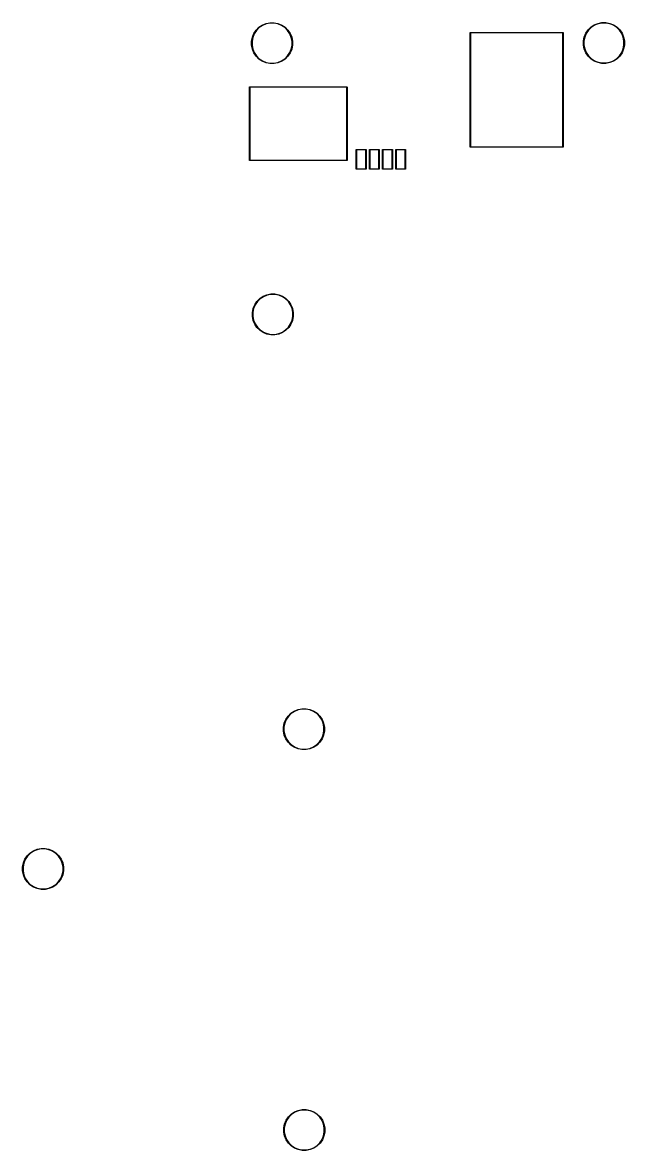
# Model space of a CAD drawing. Extents: x 105 to 288, y -211 to -38.
# Drawn here: x 105.4 to 197.5, y -210.6 to -37.9 of the extents above; entities that cross this region are included whole.
import ezdxf

# ---------------------------------------------------------------- set-up
doc = ezdxf.new("R2010")
doc.units = 0
doc.layers.add('BLACK', color=7, linetype='CONTINUOUS')

msp = doc.modelspace()

# ---------------------------------------------------------------- linework, layer by layer
at = {"layer": 'BLACK', "linetype": 'CONTINUOUS'}
for p, q in [((142.622, -38.013), (143.227, -37.8928)), ((143.234, -37.9624), (142.643, -38.08)), ((143.227, -37.8928), (143.844, -37.8928)), ((143.837, -37.9624), (143.234, -37.9624)), ((144.428, -38.08), (143.837, -37.9624)), ((143.844, -37.8928), (144.448, -38.013)), ((192.853, -38.222), (193.422, -37.986)), ((193.422, -37.986), (194.027, -37.8657)), ((194.034, -37.9354), (193.443, -38.053)), ((194.027, -37.8657), (194.644, -37.8657)), ((194.637, -37.9354), (194.034, -37.9354)), ((195.228, -38.053), (194.637, -37.9354)), ((194.644, -37.8657), (195.248, -37.986)), ((195.248, -37.986), (195.818, -38.222)), ((140.526, -40.1097), (140.762, -39.5401)), ((140.823, -39.5731), (140.593, -40.13)), ((140.762, -39.5401), (141.104, -39.0274)), ((141.158, -39.0719), (140.823, -39.5731)), ((141.104, -39.0274), (141.54, -38.5915)), ((141.585, -38.6456), (141.158, -39.0719)), ((141.54, -38.5915), (142.053, -38.249)), ((142.086, -38.3107), (141.585, -38.6456)), ((142.053, -38.249), (142.622, -38.013)), ((142.643, -38.08), (142.086, -38.3107)), ((144.985, -38.3107), (144.428, -38.08)), ((144.448, -38.013), (145.018, -38.249)), ((145.486, -38.6456), (144.985, -38.3107)), ((145.018, -38.249), (145.531, -38.5915)), ((145.912, -39.0719), (145.486, -38.6456)), ((145.531, -38.5915), (145.967, -39.0274)), ((146.247, -39.5731), (145.912, -39.0719)), ((145.967, -39.0274), (146.309, -39.5401)), ((146.478, -40.13), (146.247, -39.5731)), ((146.309, -39.5401), (146.545, -40.1097)), ((173.847, -39.4221), (173.849, -39.4174)), ((173.847, -39.427), (173.847, -39.4221)), ((173.847, -39.4282), (173.847, -39.427)), ((173.847, -56.9258), (173.847, -39.4282)), ((173.849, -39.4174), (173.851, -39.4131)), ((173.851, -39.4131), (173.854, -39.4093)), ((173.854, -39.4093), (173.858, -39.4061)), ((173.858, -39.4061), (173.862, -39.4038)), ((173.862, -39.4038), (173.867, -39.4024)), ((173.867, -39.4024), (173.871, -39.402)), ((173.871, -39.402), (173.872, -39.4019)), ((173.871, -39.402), (173.871, -39.402)), ((173.872, -39.4019), (173.873, -39.402)), ((173.873, -39.402), (188.071, -39.402)), ((173.897, -39.452), (173.897, -56.902)), ((188.047, -39.452), (173.897, -39.452)), ((188.047, -56.902), (188.047, -39.452)), ((188.071, -39.402), (188.072, -39.4019)), ((188.072, -39.4019), (188.073, -39.402)), ((188.073, -39.402), (188.073, -39.402)), ((188.073, -39.402), (188.077, -39.4024)), ((188.077, -39.4024), (188.081, -39.4038)), ((188.081, -39.4038), (188.086, -39.4061)), ((188.086, -39.4061), (188.09, -39.4093)), ((188.09, -39.4093), (188.093, -39.4131)), ((188.093, -39.4131), (188.095, -39.4174)), ((188.095, -39.4174), (188.096, -39.4221)), ((188.096, -39.4221), (188.097, -39.427)), ((188.097, -39.427), (188.097, -39.4282)), ((188.097, -39.4282), (188.097, -56.9258)), ((191.326, -40.0827), (191.562, -39.5131)), ((191.623, -39.5461), (191.393, -40.103)), ((191.562, -39.5131), (191.904, -39.0004)), ((191.958, -39.0448), (191.623, -39.5461)), ((191.904, -39.0004), (192.34, -38.5645)), ((192.385, -38.6186), (191.958, -39.0448)), ((192.34, -38.5645), (192.853, -38.222)), ((192.886, -38.2837), (192.385, -38.6186)), ((193.443, -38.053), (192.886, -38.2837)), ((195.785, -38.2837), (195.228, -38.053)), ((196.286, -38.6186), (195.785, -38.2837)), ((195.818, -38.222), (196.331, -38.5645)), ((196.712, -39.0448), (196.286, -38.6186)), ((196.331, -38.5645), (196.767, -39.0004)), ((197.047, -39.5461), (196.712, -39.0448)), ((196.767, -39.0004), (197.109, -39.5131)), ((197.278, -40.103), (197.047, -39.5461)), ((197.109, -39.5131), (197.345, -40.0827)), ((140.406, -40.7143), (140.526, -40.1097)), ((140.406, -41.3309), (140.406, -40.7143)), ((140.526, -41.9356), (140.406, -41.3309)), ((140.593, -40.13), (140.475, -40.7212)), ((140.475, -40.7212), (140.475, -41.324)), ((140.475, -41.324), (140.593, -41.9152)), ((146.596, -40.7212), (146.478, -40.13)), ((146.478, -41.9152), (146.596, -41.324)), ((146.545, -40.1097), (146.665, -40.7143)), ((146.665, -41.3309), (146.545, -41.9356)), ((146.596, -41.324), (146.596, -40.7212)), ((146.665, -40.7143), (146.665, -41.3309)), ((191.206, -40.6873), (191.326, -40.0827)), ((191.206, -41.3039), (191.206, -40.6873)), ((191.326, -41.9085), (191.206, -41.3039)), ((191.393, -40.103), (191.275, -40.6942)), ((191.275, -40.6942), (191.275, -41.297)), ((191.275, -41.297), (191.393, -41.8882)), ((197.396, -40.6942), (197.278, -40.103)), ((197.278, -41.8882), (197.396, -41.297)), ((197.345, -40.0827), (197.465, -40.6873)), ((197.465, -41.3039), (197.345, -41.9085)), ((197.396, -41.297), (197.396, -40.6942)), ((197.465, -40.6873), (197.465, -41.3039)), ((140.762, -42.5052), (140.526, -41.9356)), ((140.593, -41.9152), (140.823, -42.4722)), ((141.104, -43.0178), (140.762, -42.5052)), ((140.823, -42.4722), (141.158, -42.9734)), ((141.54, -43.4537), (141.104, -43.0178)), ((141.158, -42.9734), (141.585, -43.3996)), ((145.486, -43.3996), (145.912, -42.9734)), ((145.967, -43.0178), (145.531, -43.4537)), ((145.912, -42.9734), (146.247, -42.4722)), ((146.309, -42.5052), (145.967, -43.0178)), ((146.247, -42.4722), (146.478, -41.9152)), ((146.545, -41.9356), (146.309, -42.5052)), ((191.562, -42.4781), (191.326, -41.9085)), ((191.393, -41.8882), (191.623, -42.4451)), ((191.904, -42.9908), (191.562, -42.4781)), ((191.623, -42.4451), (191.958, -42.9464)), ((192.34, -43.4267), (191.904, -42.9908)), ((191.958, -42.9464), (192.385, -43.3726)), ((196.286, -43.3726), (196.712, -42.9464)), ((196.767, -42.9908), (196.331, -43.4267)), ((196.712, -42.9464), (197.047, -42.4451)), ((197.109, -42.4781), (196.767, -42.9908)), ((197.047, -42.4451), (197.278, -41.8882)), ((197.345, -41.9085), (197.109, -42.4781)), ((142.053, -43.7963), (141.54, -43.4537)), ((141.585, -43.3996), (142.086, -43.7345)), ((142.622, -44.0322), (142.053, -43.7963)), ((142.086, -43.7345), (142.643, -43.9652)), ((143.227, -44.1525), (142.622, -44.0322)), ((142.643, -43.9652), (143.234, -44.0828)), ((143.844, -44.1525), (143.227, -44.1525)), ((143.234, -44.0828), (143.837, -44.0828)), ((143.837, -44.0828), (144.428, -43.9652)), ((144.448, -44.0322), (143.844, -44.1525)), ((144.428, -43.9652), (144.985, -43.7345)), ((145.018, -43.7963), (144.448, -44.0322)), ((144.985, -43.7345), (145.486, -43.3996)), ((145.531, -43.4537), (145.018, -43.7963)), ((192.853, -43.7692), (192.34, -43.4267)), ((192.385, -43.3726), (192.886, -43.7075)), ((193.422, -44.0052), (192.853, -43.7692)), ((192.886, -43.7075), (193.443, -43.9382)), ((194.027, -44.1255), (193.422, -44.0052)), ((193.443, -43.9382), (194.034, -44.0558)), ((194.644, -44.1255), (194.027, -44.1255)), ((194.034, -44.0558), (194.637, -44.0558)), ((194.637, -44.0558), (195.228, -43.9382)), ((195.248, -44.0052), (194.644, -44.1255)), ((195.228, -43.9382), (195.785, -43.7075)), ((195.818, -43.7692), (195.248, -44.0052)), ((195.785, -43.7075), (196.286, -43.3726)), ((196.331, -43.4267), (195.818, -43.7692)), ((140.069, -47.7451), (140.071, -47.7404)), ((140.069, -47.75), (140.069, -47.7451)), ((140.069, -47.7512), (140.069, -47.75)), ((140.069, -58.9488), (140.069, -47.7512)), ((140.071, -47.7404), (140.073, -47.736)), ((140.073, -47.736), (140.076, -47.7322)), ((140.076, -47.7322), (140.08, -47.7291)), ((140.08, -47.7291), (140.084, -47.7268)), ((140.084, -47.7268), (140.089, -47.7254)), ((140.089, -47.7254), (140.093, -47.725)), ((140.093, -47.725), (140.094, -47.7249)), ((140.094, -47.7249), (140.095, -47.725)), ((140.095, -47.725), (154.993, -47.725)), ((140.119, -47.775), (140.119, -58.925)), ((154.969, -47.775), (140.119, -47.775)), ((154.969, -58.925), (154.969, -47.775)), ((154.993, -47.725), (154.994, -47.7249)), ((154.994, -47.7249), (154.995, -47.725)), ((154.995, -47.725), (154.999, -47.7254)), ((154.999, -47.7254), (155.003, -47.7268)), ((155.003, -47.7268), (155.008, -47.7291)), ((155.008, -47.7291), (155.012, -47.7322)), ((155.012, -47.7322), (155.015, -47.736)), ((155.015, -47.736), (155.017, -47.7404)), ((155.017, -47.7404), (155.018, -47.7451)), ((155.018, -47.7451), (155.019, -47.75)), ((155.019, -47.75), (155.019, -47.7512)), ((155.019, -47.7512), (155.019, -58.9488)), ((173.847, -56.927), (173.847, -56.9258)), ((173.847, -56.9319), (173.847, -56.927)), ((173.849, -56.9366), (173.847, -56.9319)), ((173.851, -56.941), (173.849, -56.9366)), ((173.854, -56.9448), (173.851, -56.941)), ((173.858, -56.9479), (173.854, -56.9448)), ((173.862, -56.9502), (173.858, -56.9479)), ((173.867, -56.9517), (173.862, -56.9502)), ((173.872, -56.9521), (173.867, -56.9517)), ((173.873, -56.952), (173.872, -56.9521)), ((188.071, -56.952), (173.873, -56.952)), ((173.897, -56.902), (188.047, -56.902)), ((188.072, -56.9521), (188.071, -56.952)), ((188.077, -56.9517), (188.072, -56.9521)), ((188.081, -56.9502), (188.077, -56.9517)), ((188.086, -56.9479), (188.081, -56.9502)), ((188.09, -56.9448), (188.086, -56.9479)), ((188.093, -56.941), (188.09, -56.9448)), ((188.095, -56.9366), (188.093, -56.941)), ((188.096, -56.9319), (188.095, -56.9366)), ((188.097, -56.9282), (188.096, -56.9319)), ((188.097, -56.9258), (188.097, -56.927)), ((188.097, -56.927), (188.097, -56.9282)), ((188.097, -56.9282), (188.097, -56.9282)), ((156.42, -57.3108), (156.421, -57.3059)), ((156.42, -57.3121), (156.42, -57.3108)), ((156.42, -60.2696), (156.42, -57.3121)), ((156.421, -57.3059), (156.422, -57.3012)), ((156.422, -57.3012), (156.424, -57.2969)), ((156.424, -57.2969), (156.427, -57.2931)), ((156.427, -57.2931), (156.431, -57.29)), ((156.431, -57.29), (156.436, -57.2876)), ((156.436, -57.2876), (156.44, -57.2862)), ((156.44, -57.2862), (156.444, -57.2858)), ((156.444, -57.2858), (156.445, -57.2857)), ((156.444, -57.2858), (156.444, -57.2858)), ((156.445, -57.2857), (156.446, -57.2858)), ((156.446, -57.2858), (157.904, -57.2858)), ((156.47, -57.3358), (156.47, -60.2458)), ((157.88, -57.3358), (156.47, -57.3358)), ((157.88, -60.2458), (157.88, -57.3358)), ((157.904, -57.2858), (157.905, -57.2857)), ((157.905, -57.2857), (157.906, -57.2858)), ((157.906, -57.2858), (157.906, -57.2858)), ((157.906, -57.2858), (157.91, -57.2862)), ((157.91, -57.2862), (157.915, -57.2876)), ((157.915, -57.2876), (157.919, -57.29)), ((157.919, -57.29), (157.923, -57.2931)), ((157.923, -57.2931), (157.926, -57.2969)), ((157.926, -57.2969), (157.928, -57.3012)), ((157.928, -57.3012), (157.93, -57.3059)), ((157.93, -57.3059), (157.93, -57.3108)), ((157.93, -57.3108), (157.93, -57.3121)), ((157.93, -57.3121), (157.93, -60.2696)), ((158.435, -57.3108), (158.436, -57.3059)), ((158.435, -57.3121), (158.435, -57.3108)), ((158.435, -60.2696), (158.435, -57.3121)), ((158.436, -57.3059), (158.437, -57.3012)), ((158.437, -57.3012), (158.439, -57.2969)), ((158.439, -57.2969), (158.443, -57.2931)), ((158.443, -57.2931), (158.446, -57.29)), ((158.446, -57.29), (158.451, -57.2876)), ((158.451, -57.2876), (158.455, -57.2862)), ((158.455, -57.2862), (158.459, -57.2858)), ((158.459, -57.2858), (158.46, -57.2857)), ((158.459, -57.2858), (158.459, -57.2858)), ((158.46, -57.2857), (158.461, -57.2858)), ((158.461, -57.2858), (159.919, -57.2858)), ((158.485, -57.3358), (158.485, -60.2458)), ((159.895, -57.3358), (158.485, -57.3358)), ((159.895, -60.2458), (159.895, -57.3358)), ((159.919, -57.2858), (159.92, -57.2857)), ((159.92, -57.2857), (159.921, -57.2858)), ((159.921, -57.2858), (159.921, -57.2858)), ((159.921, -57.2858), (159.925, -57.2862)), ((159.925, -57.2862), (159.93, -57.2876)), ((159.93, -57.2876), (159.934, -57.29)), ((159.934, -57.29), (159.938, -57.2931)), ((159.938, -57.2931), (159.941, -57.2969)), ((159.941, -57.2969), (159.943, -57.3012)), ((159.943, -57.3012), (159.945, -57.3059)), ((159.945, -57.3059), (159.945, -57.3108)), ((159.945, -57.3108), (159.945, -57.3121)), ((159.945, -57.3121), (159.945, -60.2696)), ((160.45, -57.3108), (160.451, -57.3059)), ((160.45, -57.3121), (160.45, -57.3108)), ((160.45, -60.2696), (160.45, -57.3121)), ((160.451, -57.3059), (160.452, -57.3012)), ((160.452, -57.3012), (160.454, -57.2969)), ((160.454, -57.2969), (160.458, -57.2931)), ((160.458, -57.2931), (160.461, -57.29)), ((160.461, -57.29), (160.466, -57.2876)), ((160.466, -57.2876), (160.47, -57.2862)), ((160.47, -57.2862), (160.474, -57.2858)), ((160.474, -57.2858), (160.475, -57.2857)), ((160.474, -57.2858), (160.474, -57.2858)), ((160.475, -57.2857), (160.477, -57.2858)), ((160.477, -57.2858), (161.934, -57.2858)), ((160.5, -57.3358), (160.5, -60.2458)), ((161.91, -57.3358), (160.5, -57.3358)), ((161.91, -60.2458), (161.91, -57.3358)), ((161.934, -57.2858), (161.935, -57.2857)), ((161.935, -57.2857), (161.937, -57.2858)), ((161.937, -57.2858), (161.937, -57.2858)), ((161.937, -57.2858), (161.94, -57.2862)), ((161.94, -57.2862), (161.945, -57.2876)), ((161.945, -57.2876), (161.949, -57.29)), ((161.949, -57.29), (161.953, -57.2931)), ((161.953, -57.2931), (161.956, -57.2969)), ((161.956, -57.2969), (161.959, -57.3012)), ((161.959, -57.3012), (161.96, -57.3059)), ((161.96, -57.3059), (161.96, -57.3108)), ((161.96, -57.3108), (161.96, -57.3121)), ((161.96, -57.3121), (161.96, -60.2696)), ((162.465, -57.3108), (162.466, -57.3059)), ((162.465, -57.3121), (162.465, -57.3108)), ((162.465, -60.2696), (162.465, -57.3121)), ((162.466, -57.3059), (162.467, -57.3012)), ((162.467, -57.3012), (162.47, -57.2969)), ((162.47, -57.2969), (162.473, -57.2931)), ((162.473, -57.2931), (162.476, -57.29)), ((162.476, -57.29), (162.481, -57.2876)), ((162.481, -57.2876), (162.485, -57.2862)), ((162.485, -57.2862), (162.489, -57.2858)), ((162.489, -57.2858), (162.49, -57.2857)), ((162.489, -57.2858), (162.489, -57.2858)), ((162.49, -57.2857), (162.492, -57.2858)), ((162.492, -57.2858), (163.949, -57.2858)), ((162.515, -57.3358), (162.515, -60.2458)), ((163.925, -57.3358), (162.515, -57.3358)), ((163.925, -60.2458), (163.925, -57.3358)), ((163.949, -57.2858), (163.95, -57.2857)), ((163.95, -57.2857), (163.952, -57.2858)), ((163.952, -57.2858), (163.952, -57.2858)), ((163.952, -57.2858), (163.955, -57.2862)), ((163.955, -57.2862), (163.96, -57.2876)), ((163.96, -57.2876), (163.964, -57.29)), ((163.964, -57.29), (163.968, -57.2931)), ((163.968, -57.2931), (163.971, -57.2969)), ((163.971, -57.2969), (163.974, -57.3012)), ((163.974, -57.3012), (163.975, -57.3059)), ((163.975, -57.3059), (163.976, -57.3108)), ((163.976, -57.3108), (163.975, -57.3121)), ((163.975, -57.3121), (163.975, -60.2696)), ((140.069, -58.95), (140.069, -58.9488)), ((140.069, -58.9549), (140.069, -58.95)), ((140.071, -58.9596), (140.069, -58.9549)), ((140.073, -58.964), (140.071, -58.9596)), ((140.076, -58.9678), (140.073, -58.964)), ((140.08, -58.9709), (140.076, -58.9678)), ((140.084, -58.9732), (140.08, -58.9709)), ((140.089, -58.9746), (140.084, -58.9732)), ((140.093, -58.975), (140.089, -58.9746)), ((140.094, -58.9751), (140.093, -58.975)), ((140.093, -58.975), (140.093, -58.975)), ((140.095, -58.975), (140.094, -58.9751)), ((154.993, -58.975), (140.095, -58.975)), ((140.119, -58.925), (154.969, -58.925)), ((154.994, -58.9751), (154.993, -58.975)), ((154.995, -58.975), (154.994, -58.9751)), ((154.999, -58.9746), (154.995, -58.975)), ((154.995, -58.975), (154.995, -58.975)), ((155.003, -58.9732), (154.999, -58.9746)), ((155.008, -58.9709), (155.003, -58.9732)), ((155.012, -58.9678), (155.008, -58.9709)), ((155.015, -58.964), (155.012, -58.9678)), ((155.017, -58.9596), (155.015, -58.964)), ((155.018, -58.9549), (155.017, -58.9596)), ((155.019, -58.95), (155.018, -58.9549)), ((155.019, -58.9488), (155.019, -58.95)), ((156.42, -60.2708), (156.42, -60.2696)), ((156.421, -60.2757), (156.42, -60.2708)), ((156.422, -60.2805), (156.421, -60.2757)), ((156.424, -60.2848), (156.422, -60.2805)), ((156.427, -60.2886), (156.424, -60.2848)), ((156.431, -60.2917), (156.427, -60.2886)), ((156.436, -60.294), (156.431, -60.2917)), ((156.44, -60.2955), (156.436, -60.294)), ((156.445, -60.296), (156.44, -60.2955)), ((156.446, -60.2958), (156.445, -60.296)), ((157.904, -60.2958), (156.446, -60.2958)), ((156.47, -60.2458), (157.88, -60.2458)), ((157.905, -60.296), (157.904, -60.2958)), ((157.91, -60.2955), (157.905, -60.296)), ((157.915, -60.294), (157.91, -60.2955)), ((157.919, -60.2917), (157.915, -60.294)), ((157.923, -60.2886), (157.919, -60.2917)), ((157.926, -60.2848), (157.923, -60.2886)), ((157.928, -60.2805), (157.926, -60.2848)), ((157.93, -60.2757), (157.928, -60.2805)), ((157.93, -60.2696), (157.93, -60.2708)), ((157.93, -60.2708), (157.93, -60.2721)), ((157.93, -60.2721), (157.93, -60.2721)), ((157.93, -60.2721), (157.93, -60.2757)), ((158.435, -60.2708), (158.435, -60.2696)), ((158.436, -60.2757), (158.435, -60.2708)), ((158.437, -60.2805), (158.436, -60.2757)), ((158.439, -60.2848), (158.437, -60.2805)), ((158.443, -60.2886), (158.439, -60.2848)), ((158.446, -60.2917), (158.443, -60.2886)), ((158.451, -60.294), (158.446, -60.2917)), ((158.455, -60.2955), (158.451, -60.294)), ((158.46, -60.296), (158.455, -60.2955)), ((158.461, -60.2958), (158.46, -60.296)), ((159.919, -60.2958), (158.461, -60.2958)), ((158.485, -60.2458), (159.895, -60.2458)), ((159.92, -60.296), (159.919, -60.2958)), ((159.925, -60.2955), (159.92, -60.296)), ((159.93, -60.294), (159.925, -60.2955)), ((159.934, -60.2917), (159.93, -60.294)), ((159.938, -60.2886), (159.934, -60.2917)), ((159.941, -60.2848), (159.938, -60.2886)), ((159.943, -60.2805), (159.941, -60.2848)), ((159.945, -60.2757), (159.943, -60.2805)), ((159.945, -60.2696), (159.945, -60.2708)), ((159.945, -60.2708), (159.945, -60.2721)), ((159.945, -60.2721), (159.945, -60.2721)), ((159.945, -60.2721), (159.945, -60.2757)), ((160.45, -60.2708), (160.45, -60.2696)), ((160.451, -60.2757), (160.45, -60.2708)), ((160.452, -60.2805), (160.451, -60.2757)), ((160.454, -60.2848), (160.452, -60.2805)), ((160.458, -60.2886), (160.454, -60.2848)), ((160.461, -60.2917), (160.458, -60.2886)), ((160.466, -60.294), (160.461, -60.2917)), ((160.47, -60.2955), (160.466, -60.294)), ((160.475, -60.296), (160.47, -60.2955)), ((160.477, -60.2958), (160.475, -60.296)), ((161.934, -60.2958), (160.477, -60.2958)), ((160.5, -60.2458), (161.91, -60.2458)), ((161.935, -60.296), (161.934, -60.2958)), ((161.94, -60.2955), (161.935, -60.296)), ((161.945, -60.294), (161.94, -60.2955)), ((161.949, -60.2917), (161.945, -60.294)), ((161.953, -60.2886), (161.949, -60.2917)), ((161.956, -60.2848), (161.953, -60.2886)), ((161.959, -60.2805), (161.956, -60.2848)), ((161.96, -60.2757), (161.959, -60.2805)), ((161.96, -60.2696), (161.96, -60.2708)), ((161.96, -60.2708), (161.96, -60.2721)), ((161.96, -60.2721), (161.96, -60.2721)), ((161.96, -60.2721), (161.96, -60.2757)), ((162.465, -60.2708), (162.465, -60.2696)), ((162.466, -60.2757), (162.465, -60.2708)), ((162.467, -60.2805), (162.466, -60.2757)), ((162.47, -60.2848), (162.467, -60.2805)), ((162.473, -60.2886), (162.47, -60.2848)), ((162.476, -60.2917), (162.473, -60.2886)), ((162.481, -60.294), (162.476, -60.2917)), ((162.485, -60.2955), (162.481, -60.294)), ((162.49, -60.296), (162.485, -60.2955)), ((162.492, -60.2958), (162.49, -60.296)), ((163.949, -60.2958), (162.492, -60.2958)), ((162.515, -60.2458), (163.925, -60.2458)), ((163.95, -60.296), (163.949, -60.2958)), ((163.955, -60.2955), (163.95, -60.296)), ((163.96, -60.294), (163.955, -60.2955)), ((163.964, -60.2917), (163.96, -60.294)), ((163.968, -60.2886), (163.964, -60.2917)), ((163.971, -60.2848), (163.968, -60.2886)), ((163.974, -60.2805), (163.971, -60.2848)), ((163.975, -60.2757), (163.974, -60.2805)), ((163.975, -60.2696), (163.976, -60.2708)), ((163.976, -60.2708), (163.975, -60.2721)), ((163.975, -60.2721), (163.975, -60.2721)), ((163.975, -60.2721), (163.975, -60.2757)), ((142.756, -79.5404), (143.36, -79.4201)), ((143.36, -79.4201), (143.977, -79.4201)), ((143.977, -79.4201), (144.582, -79.5404)), ((140.659, -81.6371), (140.895, -81.0675)), ((140.957, -81.1005), (140.726, -81.6574)), ((140.895, -81.0675), (141.238, -80.5548)), ((141.292, -80.5992), (140.957, -81.1005)), ((141.238, -80.5548), (141.674, -80.1189)), ((141.718, -80.173), (141.292, -80.5992)), ((141.674, -80.1189), (142.186, -79.7764)), ((142.219, -79.8381), (141.718, -80.173)), ((142.186, -79.7764), (142.756, -79.5404)), ((142.776, -79.6074), (142.219, -79.8381)), ((143.367, -79.4898), (142.776, -79.6074)), ((143.97, -79.4898), (143.367, -79.4898)), ((144.561, -79.6074), (143.97, -79.4898)), ((145.118, -79.8381), (144.561, -79.6074)), ((144.582, -79.5404), (145.151, -79.7764)), ((145.62, -80.173), (145.118, -79.8381)), ((145.151, -79.7764), (145.664, -80.1189)), ((146.046, -80.5992), (145.62, -80.173)), ((145.664, -80.1189), (146.1, -80.5548)), ((146.381, -81.1005), (146.046, -80.5992)), ((146.1, -80.5548), (146.442, -81.0675)), ((146.611, -81.6574), (146.381, -81.1005)), ((146.442, -81.0675), (146.678, -81.6371)), ((140.539, -82.2417), (140.659, -81.6371)), ((140.539, -82.8583), (140.539, -82.2417)), ((140.659, -83.4629), (140.539, -82.8583)), ((140.726, -81.6574), (140.609, -82.2486)), ((140.609, -82.2486), (140.609, -82.8514)), ((140.609, -82.8514), (140.726, -83.4426)), ((146.729, -82.2486), (146.611, -81.6574)), ((146.611, -83.4426), (146.729, -82.8514)), ((146.678, -81.6371), (146.799, -82.2417)), ((146.799, -82.8583), (146.678, -83.4629)), ((146.729, -82.8514), (146.729, -82.2486)), ((146.799, -82.2417), (146.799, -82.8583)), ((140.895, -84.0325), (140.659, -83.4629)), ((140.726, -83.4426), (140.957, -83.9995)), ((141.238, -84.5452), (140.895, -84.0325)), ((140.957, -83.9995), (141.292, -84.5008)), ((141.674, -84.9811), (141.238, -84.5452)), ((141.292, -84.5008), (141.718, -84.927)), ((145.62, -84.927), (146.046, -84.5008)), ((146.1, -84.5452), (145.664, -84.9811)), ((146.046, -84.5008), (146.381, -83.9995)), ((146.442, -84.0325), (146.1, -84.5452)), ((146.381, -83.9995), (146.611, -83.4426)), ((146.678, -83.4629), (146.442, -84.0325)), ((142.186, -85.3236), (141.674, -84.9811)), ((141.718, -84.927), (142.219, -85.2619)), ((142.756, -85.5596), (142.186, -85.3236)), ((142.219, -85.2619), (142.776, -85.4926)), ((143.36, -85.6799), (142.756, -85.5596)), ((142.776, -85.4926), (143.367, -85.6102)), ((143.977, -85.6799), (143.36, -85.6799)), ((143.367, -85.6102), (143.97, -85.6102)), ((143.97, -85.6102), (144.561, -85.4926)), ((144.582, -85.5596), (143.977, -85.6799)), ((144.561, -85.4926), (145.118, -85.2619)), ((145.151, -85.3236), (144.582, -85.5596)), ((145.118, -85.2619), (145.62, -84.927)), ((145.664, -84.9811), (145.151, -85.3236)), ((146.436, -143.619), (146.949, -143.276)), ((146.949, -143.276), (147.518, -143.04)), ((147.539, -143.107), (146.982, -143.338)), ((147.518, -143.04), (148.123, -142.92)), ((148.13, -142.99), (147.539, -143.107)), ((148.123, -142.92), (148.74, -142.92)), ((148.733, -142.99), (148.13, -142.99)), ((149.324, -143.107), (148.733, -142.99)), ((148.74, -142.92), (149.344, -143.04)), ((149.881, -143.338), (149.324, -143.107)), ((149.344, -143.04), (149.914, -143.276)), ((149.914, -143.276), (150.426, -143.619)), ((145.422, -145.137), (145.658, -144.567)), ((145.719, -144.6), (145.489, -145.157)), ((145.658, -144.567), (146, -144.055)), ((146.054, -144.099), (145.719, -144.6)), ((146, -144.055), (146.436, -143.619)), ((146.48, -143.673), (146.054, -144.099)), ((146.982, -143.338), (146.48, -143.673)), ((150.382, -143.673), (149.881, -143.338)), ((150.808, -144.099), (150.382, -143.673)), ((150.426, -143.619), (150.862, -144.055)), ((151.143, -144.6), (150.808, -144.099)), ((150.862, -144.055), (151.205, -144.567)), ((151.374, -145.157), (151.143, -144.6)), ((151.205, -144.567), (151.441, -145.137)), ((145.301, -145.742), (145.422, -145.137)), ((145.301, -146.358), (145.301, -145.742)), ((145.422, -146.963), (145.301, -146.358)), ((145.489, -145.157), (145.371, -145.749)), ((145.371, -145.749), (145.371, -146.351)), ((145.371, -146.351), (145.489, -146.943)), ((151.491, -145.749), (151.374, -145.157)), ((151.374, -146.943), (151.491, -146.351)), ((151.441, -145.137), (151.561, -145.742)), ((151.561, -146.358), (151.441, -146.963)), ((151.491, -146.351), (151.491, -145.749)), ((151.561, -145.742), (151.561, -146.358)), ((145.658, -147.533), (145.422, -146.963)), ((145.489, -146.943), (145.719, -147.5)), ((146, -148.045), (145.658, -147.533)), ((145.719, -147.5), (146.054, -148.001)), ((146.436, -148.481), (146, -148.045)), ((146.054, -148.001), (146.48, -148.427)), ((146.949, -148.824), (146.436, -148.481)), ((146.48, -148.427), (146.982, -148.762)), ((149.881, -148.762), (150.382, -148.427)), ((150.426, -148.481), (149.914, -148.824)), ((150.382, -148.427), (150.808, -148.001)), ((150.862, -148.045), (150.426, -148.481)), ((150.808, -148.001), (151.143, -147.5)), ((151.205, -147.533), (150.862, -148.045)), ((151.143, -147.5), (151.374, -146.943)), ((151.441, -146.963), (151.205, -147.533)), ((147.518, -149.06), (146.949, -148.824)), ((146.982, -148.762), (147.539, -148.993)), ((148.123, -149.18), (147.518, -149.06)), ((147.539, -148.993), (148.13, -149.11)), ((148.74, -149.18), (148.123, -149.18)), ((148.13, -149.11), (148.733, -149.11)), ((148.733, -149.11), (149.324, -148.993)), ((149.344, -149.06), (148.74, -149.18)), ((149.324, -148.993), (149.881, -148.762)), ((149.914, -148.824), (149.344, -149.06)), ((105.723, -165.968), (106.066, -165.455)), ((106.12, -165.5), (105.785, -166.001)), ((106.066, -165.455), (106.502, -165.019)), ((106.546, -165.073), (106.12, -165.5)), ((106.502, -165.019), (107.014, -164.677)), ((107.047, -164.738), (106.546, -165.073)), ((107.014, -164.677), (107.584, -164.441)), ((107.604, -164.508), (107.047, -164.738)), ((107.584, -164.441), (108.189, -164.321)), ((108.196, -164.39), (107.604, -164.508)), ((108.189, -164.321), (108.805, -164.321)), ((108.798, -164.39), (108.196, -164.39)), ((109.39, -164.508), (108.798, -164.39)), ((108.805, -164.321), (109.41, -164.441)), ((109.947, -164.738), (109.39, -164.508)), ((109.41, -164.441), (109.98, -164.677)), ((110.448, -165.073), (109.947, -164.738)), ((109.98, -164.677), (110.492, -165.019)), ((110.874, -165.5), (110.448, -165.073)), ((110.492, -165.019), (110.928, -165.455)), ((111.209, -166.001), (110.874, -165.5)), ((110.928, -165.455), (111.271, -165.968)), ((105.367, -167.142), (105.487, -166.537)), ((105.367, -167.759), (105.367, -167.142)), ((105.554, -166.558), (105.437, -167.149)), ((105.437, -167.149), (105.437, -167.752)), ((105.487, -166.537), (105.723, -165.968)), ((105.785, -166.001), (105.554, -166.558)), ((111.44, -166.558), (111.209, -166.001)), ((111.271, -165.968), (111.507, -166.537)), ((111.557, -167.149), (111.44, -166.558)), ((111.507, -166.537), (111.627, -167.142)), ((111.557, -167.752), (111.557, -167.149)), ((111.627, -167.142), (111.627, -167.759)), ((105.487, -168.363), (105.367, -167.759)), ((105.437, -167.752), (105.554, -168.343)), ((105.723, -168.933), (105.487, -168.363)), ((105.554, -168.343), (105.785, -168.9)), ((106.066, -169.446), (105.723, -168.933)), ((105.785, -168.9), (106.12, -169.401)), ((110.874, -169.401), (111.209, -168.9)), ((111.271, -168.933), (110.928, -169.446)), ((111.209, -168.9), (111.44, -168.343)), ((111.507, -168.363), (111.271, -168.933)), ((111.44, -168.343), (111.557, -167.752)), ((111.627, -167.759), (111.507, -168.363)), ((106.502, -169.882), (106.066, -169.446)), ((106.12, -169.401), (106.546, -169.827)), ((107.014, -170.224), (106.502, -169.882)), ((106.546, -169.827), (107.047, -170.162)), ((107.584, -170.46), (107.014, -170.224)), ((107.047, -170.162), (107.604, -170.393)), ((108.189, -170.58), (107.584, -170.46)), ((107.604, -170.393), (108.196, -170.511)), ((108.805, -170.58), (108.189, -170.58)), ((108.196, -170.511), (108.798, -170.511)), ((108.798, -170.511), (109.39, -170.393)), ((109.41, -170.46), (108.805, -170.58)), ((109.39, -170.393), (109.947, -170.162)), ((109.98, -170.224), (109.41, -170.46)), ((109.947, -170.162), (110.448, -169.827)), ((110.492, -169.882), (109.98, -170.224)), ((110.448, -169.827), (110.874, -169.401)), ((110.928, -169.446), (110.492, -169.882)), ((145.701, -205.946), (146.044, -205.433)), ((146.098, -205.477), (145.763, -205.979)), ((146.044, -205.433), (146.48, -204.997)), ((146.524, -205.051), (146.098, -205.477)), ((146.48, -204.997), (146.992, -204.655)), ((147.025, -204.716), (146.524, -205.051)), ((146.992, -204.655), (147.562, -204.419)), ((147.582, -204.486), (147.025, -204.716)), ((147.562, -204.419), (148.167, -204.298)), ((148.173, -204.368), (147.582, -204.486)), ((148.167, -204.298), (148.783, -204.298)), ((148.776, -204.368), (148.173, -204.368)), ((149.367, -204.486), (148.776, -204.368)), ((148.783, -204.298), (149.388, -204.419)), ((149.924, -204.716), (149.367, -204.486)), ((149.388, -204.419), (149.957, -204.655)), ((150.426, -205.051), (149.924, -204.716)), ((149.957, -204.655), (150.47, -204.997)), ((150.852, -205.477), (150.426, -205.051)), ((150.47, -204.997), (150.906, -205.433)), ((151.187, -205.979), (150.852, -205.477)), ((150.906, -205.433), (151.248, -205.946)), ((145.345, -207.12), (145.465, -206.515)), ((145.345, -207.736), (145.345, -207.12)), ((145.532, -206.536), (145.415, -207.127)), ((145.415, -207.127), (145.415, -207.73)), ((145.465, -206.515), (145.701, -205.946)), ((145.763, -205.979), (145.532, -206.536)), ((151.417, -206.536), (151.187, -205.979)), ((151.248, -205.946), (151.484, -206.515)), ((151.535, -207.127), (151.417, -206.536)), ((151.484, -206.515), (151.605, -207.12)), ((151.535, -207.73), (151.535, -207.127)), ((151.605, -207.12), (151.605, -207.736)), ((145.465, -208.341), (145.345, -207.736)), ((145.415, -207.73), (145.532, -208.321)), ((145.701, -208.911), (145.465, -208.341)), ((145.532, -208.321), (145.763, -208.878)), ((146.044, -209.423), (145.701, -208.911)), ((145.763, -208.878), (146.098, -209.379)), ((150.852, -209.379), (151.187, -208.878)), ((151.248, -208.911), (150.906, -209.423)), ((151.187, -208.878), (151.417, -208.321)), ((151.484, -208.341), (151.248, -208.911)), ((151.417, -208.321), (151.535, -207.73)), ((151.605, -207.736), (151.484, -208.341)), ((146.48, -209.859), (146.044, -209.423)), ((146.098, -209.379), (146.524, -209.805)), ((146.992, -210.202), (146.48, -209.859)), ((146.524, -209.805), (147.025, -210.14)), ((147.562, -210.438), (146.992, -210.202)), ((147.025, -210.14), (147.582, -210.371)), ((148.167, -210.558), (147.562, -210.438)), ((147.582, -210.371), (148.173, -210.488)), ((148.783, -210.558), (148.167, -210.558)), ((148.173, -210.488), (148.776, -210.488)), ((148.776, -210.488), (149.367, -210.371)), ((149.388, -210.438), (148.783, -210.558)), ((149.367, -210.371), (149.924, -210.14)), ((149.957, -210.202), (149.388, -210.438)), ((149.924, -210.14), (150.426, -209.805)), ((150.47, -209.859), (149.957, -210.202)), ((150.426, -209.805), (150.852, -209.379)), ((150.906, -209.423), (150.47, -209.859))]:
    msp.add_line(p, q, dxfattribs=at)

doc.saveas('drawing.dxf')
